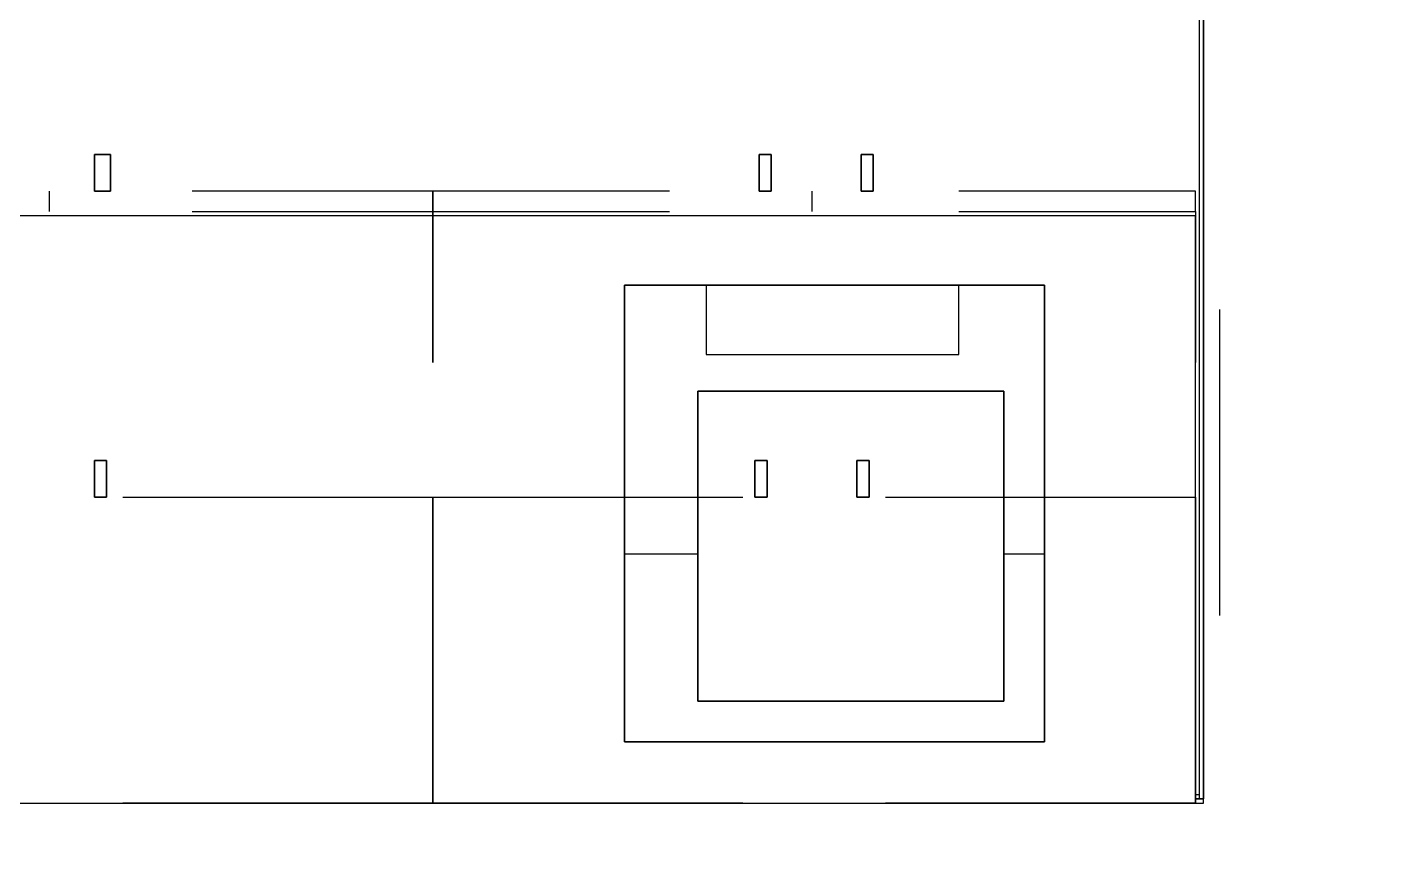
# Model space of a CAD drawing. Header units: inches. Extents: x -1841 to -80, y -100 to 1021.
# Drawn here: x -902.93 to -875.47, y 248.53 to 265.18 of the extents above; entities that cross this region are included whole.
import ezdxf

# ---------------------------------------------------------------- set-up
doc = ezdxf.new("R2010")
doc.units = ezdxf.units.IN
doc.header["$MEASUREMENT"] = 0
doc.layers.add('PDF_Geometry', color=7, linetype='Continuous', true_color=0x777777)

msp = doc.modelspace()

# ---------------------------------------------------------------- linework, layer by layer
at = {"layer": 'PDF_Geometry', "color": 7, "lineweight": 25}
for points in [[(-875.258, 169.283), (-889.073, 169.283), (-889.073, 173.915), (-879.063, 173.915), (-879.063, 246.962), (-938.874, 246.962), (-938.874, 249.444), (-879.063, 249.444), (-879.063, 324.31), (-959.224, 324.31), (-959.224, 322.738), (-961.706, 322.738), (-961.706, 326.461), (-961.706, 327.95), (-959.224, 327.95), (-875.589, 327.95), (-853.667, 327.95), (-853.667, 326.461), (-853.667, 324.31), (-862.932, 324.31)], [(-879.063, 249.444), (-879.063, 324.31), (-879.063, 249.526), (-879.229, 249.526), (-879.063, 249.526), (-879.146, 249.526), (-879.146, 249.609), (-879.146, 324.145), (-959.142, 324.145), (-959.142, 324.228), (-879.063, 324.228), (-959.142, 324.228), (-959.142, 324.145), (-959.142, 322.738), (-959.142, 324.228)], [(-879.063, 324.228), (-879.063, 249.526), (-879.146, 249.526), (-879.146, 249.609), (-879.229, 249.609)], [(-902.475, 261.439), (-902.475, 261.852)], [(-889.9, 261.852), (-894.698, 261.852), (-894.698, 261.439), (-894.698, 261.852), (-899.579, 261.852)], [(-888.08, 261.852), (-887.832, 261.852), (-888.08, 261.852)], [(-888.08, 261.852), (-887.832, 261.852), (-888.08, 261.852)], [(-887.005, 261.439), (-887.005, 261.852)], [(-879.229, 261.439), (-879.229, 261.852), (-884.027, 261.852)], [(-899.579, 261.439), (-894.698, 261.439), (-894.698, 258.378), (-894.698, 261.439), (-889.9, 261.439)], [(-884.027, 261.439), (-879.229, 261.439), (-879.229, 258.378)], [(-882.29, 255.483), (-882.29, 255.731), (-882.29, 255.813), (-882.29, 255.979), (-882.29, 257.964), (-882.29, 259.95), (-890.81, 259.95), (-886.591, 259.95), (-882.29, 259.95), (-882.29, 259.536), (-882.29, 259.04), (-882.29, 258.543), (-882.29, 257.964), (-882.29, 256.806), (-882.29, 255.565), (-882.29, 254.49), (-882.29, 252.587), (-882.29, 250.685), (-882.29, 251.512), (-882.29, 250.685), (-890.81, 250.685), (-882.29, 250.685), (-890.81, 250.685), (-890.81, 251.512), (-890.81, 250.685), (-890.81, 252.587), (-890.81, 254.49), (-890.81, 255.565), (-890.81, 256.806), (-890.81, 257.964), (-890.81, 258.543), (-890.81, 259.04), (-890.81, 259.536), (-890.81, 259.95), (-890.81, 258.461), (-890.81, 258.378), (-890.81, 258.295), (-890.81, 258.213), (-890.81, 258.13), (-890.81, 257.964), (-890.81, 254.821), (-890.81, 251.594), (-890.81, 254.821), (-890.81, 257.964), (-890.81, 258.13), (-890.81, 258.213), (-890.81, 258.295), (-890.81, 258.378), (-890.81, 258.461), (-890.81, 259.95), (-889.073, 259.95), (-887.832, 259.95), (-886.591, 259.95), (-885.35, 259.95), (-884.11, 259.95), (-882.29, 259.95), (-882.29, 258.461), (-882.29, 258.378), (-882.29, 258.295), (-882.29, 258.213), (-882.29, 258.13), (-882.29, 257.964), (-882.29, 254.821), (-882.29, 251.594), (-882.29, 254.821), (-882.29, 257.964), (-882.29, 258.13), (-882.29, 258.213), (-882.29, 258.295), (-882.29, 258.378), (-882.29, 258.461), (-882.29, 259.95), (-884.027, 259.95), (-885.268, 259.95), (-886.591, 259.95), (-887.915, 259.95), (-889.156, 259.95), (-889.156, 259.536), (-889.156, 259.04), (-889.156, 258.543), (-884.027, 258.543), (-884.027, 259.04), (-884.027, 259.536), (-884.027, 259.95), (-889.156, 259.95), (-890.81, 259.95), (-890.81, 255.4), (-890.81, 250.685), (-890.81, 255.4), (-890.81, 259.95), (-890.81, 257.964), (-890.81, 255.979), (-890.81, 255.813), (-890.81, 255.731), (-890.81, 255.483)], [(-890.81, 259.95), (-889.156, 259.95), (-889.156, 259.536), (-889.156, 259.04), (-889.156, 258.543), (-884.027, 258.543), (-884.027, 259.04), (-884.027, 259.536), (-884.027, 259.95), (-882.29, 259.95)], [(-889.156, 259.95), (-884.027, 259.95), (-889.156, 259.95)], [(-885.268, 259.95), (-886.591, 259.95), (-887.915, 259.95)], [(-878.732, 253.249), (-878.732, 259.453)], [(-889.321, 254.49), (-889.321, 256.062), (-889.321, 257.799), (-883.117, 257.799), (-883.117, 256.062), (-883.117, 254.49), (-883.117, 253.001), (-883.117, 251.512), (-889.321, 251.512), (-889.321, 253.001), (-889.321, 254.49), (-890.81, 254.49)], [(-901.565, 255.648), (-901.316, 255.648), (-901.565, 255.648)], [(-901.565, 255.648), (-901.316, 255.648), (-901.565, 255.648)], [(-900.986, 255.648), (-894.698, 255.648), (-894.698, 249.444), (-900.986, 249.444)], [(-888.411, 249.444), (-894.698, 249.444), (-894.698, 255.648), (-888.411, 255.648)], [(-888.163, 255.648), (-887.915, 255.648), (-888.163, 255.648)], [(-888.163, 255.648), (-887.915, 255.648), (-888.163, 255.648)], [(-886.095, 255.648), (-885.847, 255.648), (-886.095, 255.648)], [(-886.095, 255.648), (-885.847, 255.648), (-886.095, 255.648)], [(-885.516, 255.648), (-879.229, 255.648), (-879.229, 249.444), (-885.516, 249.444)], [(-882.29, 254.49), (-883.117, 254.49)], [(-889.9, 249.444), (-894.698, 249.444), (-894.698, 252.504), (-894.698, 249.444), (-899.579, 249.444)], [(-879.229, 252.504), (-879.229, 249.444), (-884.027, 249.444)]]:
    msp.add_lwpolyline(points, dxfattribs=at)
for points in [[(-901.234, 262.597), (-901.234, 261.852), (-901.565, 261.852), (-901.234, 261.852), (-901.234, 262.349), (-901.234, 261.852), (-901.565, 261.852), (-901.234, 261.852), (-901.234, 262.597), (-901.565, 262.597), (-901.565, 261.852), (-901.565, 262.597)], [(-888.08, 261.852), (-888.08, 262.597), (-887.832, 262.597), (-887.832, 261.852), (-887.832, 262.597), (-888.08, 262.597), (-888.08, 261.852), (-888.08, 262.349)], [(-885.764, 262.597), (-885.764, 261.852), (-886.012, 261.852), (-885.764, 261.852), (-885.764, 262.349), (-885.764, 261.852), (-886.012, 261.852), (-885.764, 261.852), (-885.764, 262.597), (-886.012, 262.597), (-886.012, 261.852), (-886.012, 262.597)], [(-901.565, 262.349), (-901.565, 261.852)], [(-887.832, 261.852), (-887.832, 262.349)], [(-886.012, 262.349), (-886.012, 261.852)], [(-926.3, 249.444), (-879.229, 249.444), (-879.229, 261.356), (-926.3, 261.356)], [(-890.81, 250.685), (-882.29, 250.685), (-882.29, 259.95), (-890.81, 259.95)], [(-882.29, 259.95), (-882.29, 255.4), (-882.29, 250.685), (-882.29, 255.4)], [(-889.321, 251.512), (-883.117, 251.512), (-883.117, 257.799), (-889.321, 257.799)], [(-901.565, 255.648), (-901.565, 256.393), (-901.316, 256.393), (-901.316, 255.648), (-901.316, 256.393), (-901.565, 256.393), (-901.565, 255.648), (-901.565, 256.144)], [(-888.163, 255.648), (-888.163, 256.393), (-887.915, 256.393), (-887.915, 255.648), (-887.915, 256.393), (-888.163, 256.393), (-888.163, 255.648), (-888.163, 256.144)], [(-886.095, 255.648), (-886.095, 256.393), (-885.847, 256.393), (-885.847, 255.648), (-885.847, 256.393), (-886.095, 256.393), (-886.095, 255.648), (-886.095, 256.144)], [(-901.316, 255.648), (-901.316, 256.144)], [(-887.915, 255.648), (-887.915, 256.144)], [(-885.847, 255.648), (-885.847, 256.144)], [(-890.81, 254.49), (-890.81, 255.4), (-890.81, 255.813), (-890.81, 255.4)], [(-882.29, 254.49), (-882.29, 255.4), (-882.29, 255.813), (-882.29, 255.4)]]:
    msp.add_lwpolyline(points, close=True, dxfattribs=at)

doc.saveas('drawing.dxf')
